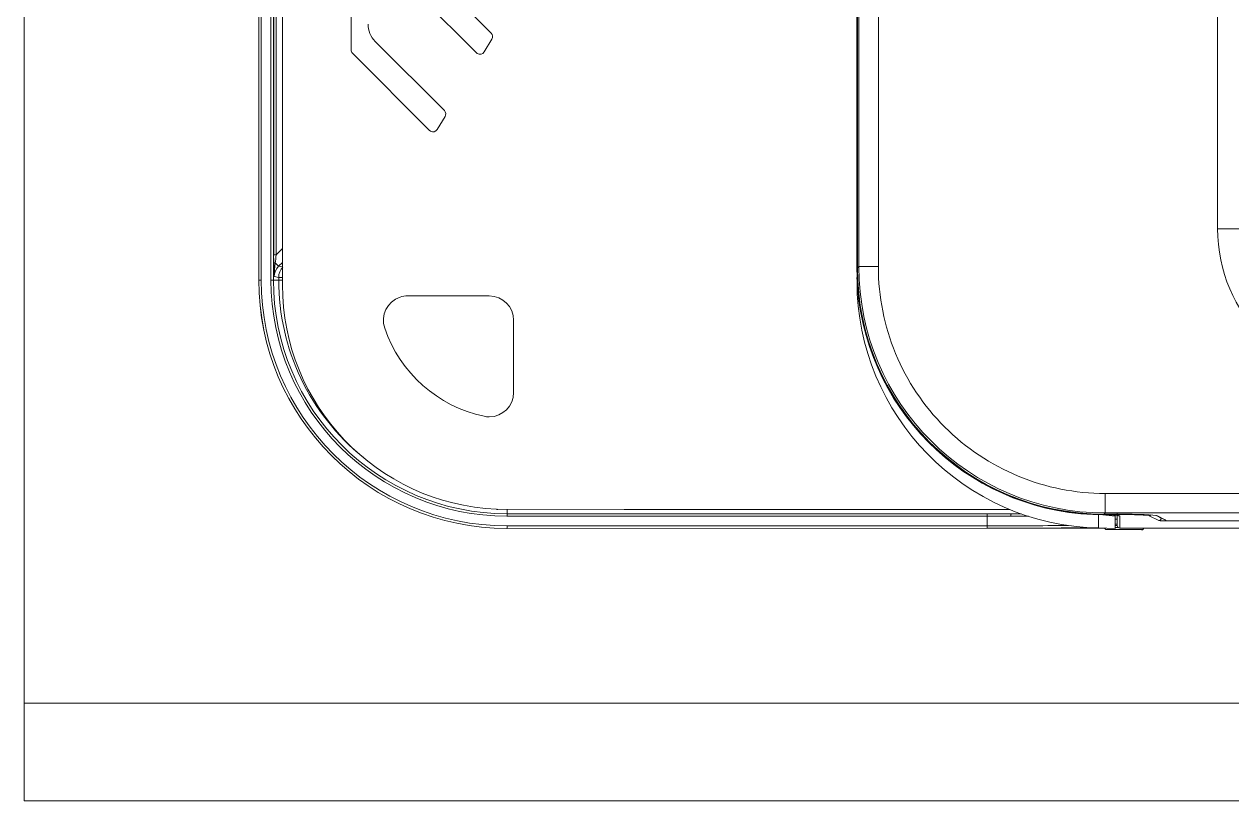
# Model space of a CAD drawing. Header units: millimetres. Extents: x -159872 to 386485, y -250577 to 158966.
# Drawn here: x 370319.7 to 370567.2, y 2839.9 to 2998.9 of the extents above; entities that cross this region are included whole.
import ezdxf

# ---------------------------------------------------------------- set-up
doc = ezdxf.new("R2010")
doc.units = ezdxf.units.MM
doc.layers.add('LDS-equipment-kitchen equipment', color=3, linetype='Continuous', lineweight=13)
doc.layers.add('TOPS', color=252, linetype='Continuous', lineweight=13)

# ---------------------------------------------------------------- blocks, each defined once
blk = doc.blocks.new('Group-335')
at = {"layer": 'LDS-equipment-kitchen equipment', "lineweight": 5}
for p, q in [((309694.26, 39704.05), (309694.28, 39404.05)), ((309694.26, 39704.05), (309694.28, 39404.05)), ((309694.76, 39704.05), (309694.79, 39404.05)), ((309694.76, 39704.05), (309694.79, 39404.05)), ((309696.78, 39404.05), (309696.75, 39704.06)), ((309696.78, 39404.05), (309696.75, 39704.06)), ((309697.25, 39704.05), (309697.28, 39404.05)), ((309697.25, 39704.05), (309697.28, 39404.05)), ((309697.83, 39409.2), (309697.81, 39704.06)), ((309697.83, 39409.2), (309697.81, 39704.06)), ((309699.13, 39403.05), (309699.1, 39705.05)), ((309699.13, 39403.05), (309699.1, 39705.05)), ((309816.81, 39406.4), (309816.78, 39701.73)), ((309816.81, 39406.4), (309816.78, 39701.73)), ((309816.78, 39701.7), (309816.81, 39406.43)), ((309816.78, 39701.7), (309816.81, 39406.43)), ((309816.83, 39701.65), (309816.85, 39406.48)), ((309816.83, 39701.65), (309816.85, 39406.48)), ((309816.91, 39701.59), (309816.94, 39406.54)), ((309816.91, 39701.59), (309816.94, 39406.54)), ((309817.21, 39701.34), (309817.23, 39406.79)), ((309817.21, 39701.34), (309817.23, 39406.79)), ((309821.23, 39406.79), (309821.2, 39701.34)), ((309821.23, 39406.79), (309821.2, 39701.34)), ((309694.29, 39404.05), (309694.26, 39686.78)), ((309694.29, 39404.05), (309694.26, 39686.78)), ((309697.31, 39683.3), (309697.34, 39409.2)), ((309697.31, 39683.3), (309697.34, 39409.2)), ((309713.19, 39538.75), (309713.2, 39451.19)), ((309713.19, 39538.75), (309713.2, 39451.19)), ((309890.74, 39414.56), (309890.73, 39500.47)), ((309890.74, 39414.56), (309890.73, 39500.47)), ((309730.65, 39465.85), (309741.88, 39454.63)), ((309730.65, 39465.85), (309741.88, 39454.63)), ((309738.87, 39450.57), (309726, 39463.43)), ((309738.87, 39450.57), (309726, 39463.43)), ((309732.3, 39438.75), (309718.13, 39452.91)), ((309732.3, 39438.75), (309718.13, 39452.91)), ((309742.03, 39453.4), (309740.43, 39450.76)), ((309742.03, 39453.4), (309740.43, 39450.76)), ((309713.49, 39450.48), (309729.29, 39434.68)), ((309713.49, 39450.48), (309729.29, 39434.68)), ((309730.85, 39434.88), (309732.45, 39437.52)), ((309730.85, 39434.88), (309732.45, 39437.52)), ((309895.23, 39414.56), (309890.74, 39414.56)), ((309895.23, 39414.56), (309890.74, 39414.56)), ((309697.83, 39409.2), (309699.13, 39410.49)), ((309697.83, 39409.2), (309699.13, 39410.49)), ((309697.83, 39409.2), (309697.33, 39409.2)), ((309697.83, 39409.2), (309697.33, 39409.2)), ((309697.67, 39407.55), (309698.33, 39406.88)), ((309697.67, 39407.55), (309698.33, 39406.88)), ((309699.13, 39407.67), (309698.33, 39406.88)), ((309699.13, 39407.67), (309698.33, 39406.88)), ((309698.36, 39404.6), (309697.46, 39404.76)), ((309698.36, 39404.6), (309697.46, 39404.76)), ((309698.34, 39406.88), (309699.13, 39406.74)), ((309698.34, 39406.88), (309699.13, 39406.74)), ((309816.85, 39406.48), (309816.8, 39406.44)), ((309816.85, 39406.48), (309816.8, 39406.44)), ((309816.94, 39406.48), (309816.86, 39406.48)), ((309816.94, 39406.48), (309816.86, 39406.48)), ((309816.87, 39404.9), (309816.88, 39404.75)), ((309816.87, 39404.9), (309816.88, 39404.75)), ((309817.23, 39406.79), (309816.94, 39406.54)), ((309817.23, 39406.79), (309816.94, 39406.54)), ((309821.23, 39406.79), (309817.23, 39406.79)), ((309821.23, 39406.79), (309817.23, 39406.79)), ((309694.28, 39404.05), (309694.29, 39404.05)), ((309694.79, 39404.05), (309694.28, 39404.05)), ((309694.28, 39404.05), (309694.29, 39404.05)), ((309694.79, 39404.05), (309694.28, 39404.05)), ((309697.28, 39404.05), (309696.78, 39404.05)), ((309697.28, 39404.05), (309696.78, 39404.05)), ((309698.36, 39404.05), (309697.28, 39404.05)), ((309698.36, 39404.05), (309697.28, 39404.05)), ((309699.13, 39404.6), (309698.36, 39404.6)), ((309698.36, 39404.05), (309698.36, 39404.6)), ((309699.13, 39404.6), (309698.36, 39404.6)), ((309698.36, 39404.05), (309698.36, 39404.6)), ((309699.13, 39404.05), (309698.36, 39404.05)), ((309699.13, 39404.05), (309698.36, 39404.05)), ((309724.83, 39400.8), (309741.49, 39400.81)), ((309724.83, 39400.8), (309741.49, 39400.81)), ((309746.49, 39395.81), (309746.49, 39381.04)), ((309746.49, 39395.81), (309746.49, 39381.04)), ((310365.53, 39360.4), (309867.69, 39360.36)), ((310365.53, 39360.4), (309867.69, 39360.36)), ((309867.69, 39360.36), (309867.69, 39356.36)), ((309867.69, 39360.36), (309867.69, 39356.36)), ((309769.13, 39357.06), (309743.26, 39357.11)), ((309769.13, 39357.06), (309743.26, 39357.11)), ((309843.5, 39355.72), (309745.13, 39355.71)), ((309843.5, 39355.72), (309745.13, 39355.71)), ((309745.14, 39356.21), (309745.14, 39357.1)), ((309745.14, 39356.21), (309745.14, 39357.1)), ((309745.14, 39356.21), (309745.14, 39355.7)), ((309745.14, 39356.21), (309843.5, 39356.21)), ((309745.14, 39356.21), (309745.14, 39355.7)), ((309745.14, 39356.21), (309843.5, 39356.21)), ((309769.13, 39357.06), (309769.13, 39357.06)), ((309769.13, 39357.06), (309769.13, 39357.06)), ((309848.15, 39357.07), (309769.14, 39357.06)), ((309848.15, 39357.07), (309769.14, 39357.06)), ((309843.5, 39356.21), (309843.5, 39355.71)), ((309843.5, 39356.21), (309843.5, 39355.71)), ((309843.5, 39353.72), (309843.5, 39355.71)), ((309843.5, 39353.72), (309843.5, 39355.71)), ((309848.45, 39356.18), (309848.5, 39356.18)), ((309848.45, 39356.18), (309848.5, 39356.18)), ((309850.46, 39356.18), (309848.49, 39356.18)), ((309850.46, 39356.18), (309848.49, 39356.18)), ((309865.15, 39356.05), (309867.25, 39355.99)), ((309865.15, 39356.05), (309867.25, 39355.99)), ((309866.35, 39355.96), (309866.35, 39353.29)), ((309866.35, 39355.96), (309866.35, 39353.29)), ((309867.23, 39355.99), (309867.24, 39355.99)), ((309867.23, 39355.99), (309867.24, 39355.99)), ((309867.32, 39356.05), (309867.24, 39355.99)), ((309867.32, 39356.05), (309867.24, 39355.99)), ((309870.26, 39356.05), (309867.31, 39356.05)), ((309870.26, 39356.05), (309867.31, 39356.05)), ((309867.32, 39356.05), (309867.32, 39356.12)), ((309867.32, 39356.05), (309867.32, 39356.12)), ((309867.69, 39356.36), (309867.39, 39356.12)), ((309867.69, 39356.36), (309867.39, 39356.12)), ((309870.26, 39356.12), (309867.39, 39356.12)), ((309870.26, 39356.12), (309867.39, 39356.12)), ((309867.69, 39356.36), (310365.53, 39356.41)), ((309867.69, 39356.36), (310365.53, 39356.41)), ((309869.76, 39355.9), (309869.76, 39355.68)), ((309869.76, 39355.9), (309869.76, 39355.68)), ((309869.76, 39355.68), (309869.76, 39353.2)), ((309869.76, 39355.68), (309869.76, 39353.2)), ((309870.17, 39353.76), (309870.17, 39355.86)), ((309870.17, 39353.76), (309870.17, 39355.86)), ((309870.26, 39356.05), (309870.26, 39356.12)), ((309870.26, 39356.05), (309870.26, 39356.12)), ((309870.67, 39353.27), (309870.67, 39355.77)), ((309870.67, 39353.27), (309870.67, 39355.77)), ((309878.69, 39354.82), (309876.73, 39355.79)), ((309878.69, 39354.82), (309876.73, 39355.79)), ((309879.18, 39355.32), (309878.14, 39355.84)), ((309879.18, 39355.32), (309878.14, 39355.84)), ((309880.02, 39354.93), (309878.25, 39355.81)), ((309880.02, 39354.93), (309878.25, 39355.81)), ((309878.28, 39355.79), (309880.31, 39354.78)), ((309878.28, 39355.79), (309880.31, 39354.78)), ((309843.5, 39353.22), (309745.13, 39353.21)), ((309843.5, 39353.22), (309745.13, 39353.21)), ((309745.14, 39353.71), (309843.5, 39353.72)), ((309745.14, 39353.71), (309843.5, 39353.72)), ((309745.14, 39353.71), (309745.14, 39353.21)), ((309745.14, 39353.71), (309745.14, 39353.21)), ((309745.14, 39353.21), (309867.58, 39353.22)), ((309745.14, 39353.21), (309867.58, 39353.22)), ((309843.5, 39353.72), (309843.5, 39353.22)), ((309843.5, 39353.72), (309843.5, 39353.22)), ((309863.95, 39353.39), (309863.92, 39353.39)), ((309863.95, 39353.39), (309863.92, 39353.39)), ((309869.76, 39353.2), (309866.34, 39353.29)), ((309869.76, 39353.2), (309866.34, 39353.29)), ((309867.79, 39352.97), (309875.36, 39352.97)), ((309867.79, 39352.97), (309875.36, 39352.97)), ((309869.76, 39355.07), (309870.16, 39355.07)), ((309869.76, 39355.07), (309870.16, 39355.07)), ((309869.76, 39354.07), (309870.16, 39354.07)), ((309869.76, 39354.07), (309870.16, 39354.07)), ((309869.76, 39353.82), (309870.16, 39353.82)), ((309869.76, 39353.82), (309870.16, 39353.82)), ((309870.33, 39353.4), (309869.77, 39353.4)), ((309870.33, 39353.4), (309869.77, 39353.4)), ((309870.36, 39353.37), (309870.37, 39353.37)), ((309870.36, 39353.37), (309870.37, 39353.37)), ((309870.36, 39353.37), (309870.37, 39353.37)), ((309870.36, 39353.37), (309870.37, 39353.37)), ((310371.72, 39353.32), (309870.67, 39353.27)), ((310371.72, 39353.32), (309870.67, 39353.27)), ((309875.4, 39352.97), (309875.35, 39352.97)), ((309875.4, 39352.97), (309875.35, 39352.97)), ((309875.61, 39353.22), (309877.13, 39353.22)), ((309875.61, 39353.22), (309877.13, 39353.22)), ((309877.12, 39353.28), (309877.12, 39353.22)), ((309877.12, 39353.28), (309877.12, 39353.22)), ((309877.14, 39353.22), (309877.12, 39353.22)), ((309877.14, 39353.22), (309877.12, 39353.22)), ((309881.22, 39354.72), (309882.09, 39354.72)), ((309881.22, 39354.72), (309882.09, 39354.72)), ((309928.98, 39354.75), (309881.26, 39354.74)), ((309928.98, 39354.75), (309881.26, 39354.74)), ((309882.09, 39354.72), (309939.19, 39354.76)), ((309882.09, 39354.72), (309939.19, 39354.76))]:
    blk.add_line(p, q, dxfattribs=at)
at = {"layer": 'LDS-equipment-kitchen equipment', "lineweight": 5, "transparency": 33554687}
for points in [[(309718.14, 39452.91), (309717.2, 39453.85), (309716.67, 39455.12), (309716.67, 39456.44)], [(309718.14, 39452.91), (309717.2, 39453.85), (309716.67, 39455.12), (309716.67, 39456.44)], [(309741.87, 39454.63), (309742.2, 39454.3), (309742.26, 39453.8), (309742.03, 39453.4)], [(309741.87, 39454.63), (309742.2, 39454.3), (309742.26, 39453.8), (309742.03, 39453.4)], [(309713.49, 39450.48), (309713.3, 39450.67), (309713.19, 39450.92), (309713.19, 39451.19)], [(309713.49, 39450.48), (309713.3, 39450.67), (309713.19, 39450.92), (309713.19, 39451.19)], [(309739.05, 39450.42), (309738.99, 39450.46), (309738.92, 39450.51), (309738.87, 39450.57)], [(309739.05, 39450.42), (309738.99, 39450.46), (309738.92, 39450.51), (309738.87, 39450.57)], [(309740.43, 39450.76), (309740.15, 39450.29), (309739.53, 39450.13), (309739.05, 39450.42)], [(309740.43, 39450.76), (309740.15, 39450.29), (309739.53, 39450.13), (309739.05, 39450.42)], [(309732.3, 39438.75), (309732.63, 39438.42), (309732.68, 39437.92), (309732.45, 39437.52)], [(309732.3, 39438.75), (309732.63, 39438.42), (309732.68, 39437.92), (309732.45, 39437.52)], [(309729.48, 39434.54), (309729.41, 39434.58), (309729.34, 39434.63), (309729.29, 39434.69)], [(309729.48, 39434.54), (309729.41, 39434.58), (309729.34, 39434.63), (309729.29, 39434.69)], [(309730.85, 39434.88), (309730.57, 39434.4), (309729.95, 39434.25), (309729.48, 39434.54)], [(309730.85, 39434.88), (309730.57, 39434.4), (309729.95, 39434.25), (309729.48, 39434.54)], [(309922.3, 39383.01), (309904.87, 39383.01), (309890.74, 39397.14), (309890.74, 39414.56)], [(309922.3, 39383.01), (309904.87, 39383.01), (309890.74, 39397.14), (309890.74, 39414.56)], [(309697.35, 39407.37), (309697.34, 39407.91), (309697.33, 39408.54), (309697.33, 39409.2)], [(309697.35, 39407.37), (309697.34, 39407.91), (309697.33, 39408.54), (309697.33, 39409.2)], [(309697.35, 39407.37), (309697.36, 39407.45), (309697.48, 39407.52), (309697.67, 39407.55)], [(309697.35, 39407.37), (309697.36, 39407.45), (309697.48, 39407.52), (309697.67, 39407.55)], [(309697.46, 39404.76), (309697.41, 39405.63), (309697.38, 39406.5), (309697.36, 39407.37)], [(309697.46, 39404.76), (309697.41, 39405.63), (309697.38, 39406.5), (309697.36, 39407.37)], [(309697.46, 39404.76), (309697.45, 39405.69), (309697.52, 39406.63), (309697.67, 39407.55)], [(309697.46, 39404.76), (309697.45, 39405.69), (309697.52, 39406.63), (309697.67, 39407.55)], [(309697.67, 39407.55), (309697.71, 39408.04), (309697.77, 39408.61), (309697.84, 39409.2)], [(309697.67, 39407.55), (309697.71, 39408.04), (309697.77, 39408.61), (309697.84, 39409.2)], [(309697.46, 39404.76), (309697.46, 39405.56), (309697.78, 39406.32), (309698.34, 39406.88)], [(309697.46, 39404.76), (309697.46, 39405.56), (309697.78, 39406.32), (309698.34, 39406.88)], [(309698.36, 39404.6), (309698.36, 39405.4), (309698.67, 39406.16), (309699.24, 39406.72)], [(309698.36, 39404.6), (309698.36, 39405.4), (309698.67, 39406.16), (309699.24, 39406.72)], [(309816.81, 39405.66), (309816.8, 39405.92), (309816.8, 39406.18), (309816.8, 39406.43)], [(309816.81, 39405.66), (309816.8, 39405.92), (309816.8, 39406.18), (309816.8, 39406.43)], [(309867.32, 39356.05), (309839.44, 39356.05), (309816.86, 39378.61), (309816.85, 39406.48)], [(309867.32, 39356.05), (309839.44, 39356.05), (309816.86, 39378.61), (309816.85, 39406.48)], [(309867.39, 39356.12), (309839.52, 39356.11), (309816.94, 39378.67), (309816.93, 39406.54)], [(309867.39, 39356.12), (309839.52, 39356.11), (309816.94, 39378.67), (309816.93, 39406.54)], [(309817.23, 39406.77), (309817.23, 39406.77), (309817.23, 39406.79), (309817.23, 39406.79)], [(309817.23, 39406.77), (309817.23, 39406.77), (309817.23, 39406.79), (309817.23, 39406.79)], [(309867.69, 39356.36), (309839.83, 39356.35), (309817.25, 39378.91), (309817.23, 39406.77)], [(309867.69, 39356.36), (309839.83, 39356.35), (309817.25, 39378.91), (309817.23, 39406.77)], [(309824.76, 39389.01), (309822.41, 39394.7), (309821.23, 39400.63), (309821.23, 39406.79)], [(309824.76, 39389.01), (309822.41, 39394.7), (309821.23, 39400.63), (309821.23, 39406.79)], [(309745.14, 39353.21), (309717.05, 39353.21), (309694.29, 39375.97), (309694.28, 39404.05)], [(309745.14, 39353.21), (309717.05, 39353.21), (309694.29, 39375.97), (309694.28, 39404.05)], [(309745.14, 39353.21), (309717.05, 39353.21), (309694.29, 39375.97), (309694.29, 39404.05)], [(309745.14, 39353.21), (309717.05, 39353.21), (309694.29, 39375.97), (309694.29, 39404.05)], [(309745.14, 39353.71), (309717.33, 39353.71), (309694.79, 39376.25), (309694.79, 39404.05)], [(309745.14, 39353.71), (309717.33, 39353.71), (309694.79, 39376.25), (309694.79, 39404.05)], [(309745.14, 39355.71), (309718.43, 39355.7), (309696.78, 39377.35), (309696.78, 39404.05)], [(309745.14, 39355.71), (309718.43, 39355.7), (309696.78, 39377.35), (309696.78, 39404.05)], [(309745.14, 39356.21), (309718.71, 39356.2), (309697.29, 39377.63), (309697.28, 39404.05)], [(309745.14, 39356.21), (309718.71, 39356.2), (309697.29, 39377.63), (309697.28, 39404.05)], [(309715.65, 39367.75), (309704.71, 39376.63), (309698.36, 39389.97), (309698.36, 39404.06)], [(309715.65, 39367.75), (309704.71, 39376.63), (309698.36, 39389.97), (309698.36, 39404.06)], [(309743, 39357.11), (309718.45, 39358.25), (309699.13, 39378.48), (309699.13, 39403.05)], [(309743, 39357.11), (309718.45, 39358.25), (309699.13, 39378.48), (309699.13, 39403.05)], [(309865.15, 39356.05), (309838.85, 39357.13), (309817.8, 39378.27), (309816.84, 39404.58)], [(309865.15, 39356.05), (309838.85, 39357.13), (309817.8, 39378.27), (309816.84, 39404.58)], [(309866.35, 39353.29), (309838.85, 39353.83), (309816.85, 39376.29), (309816.85, 39403.82)], [(309866.35, 39353.29), (309838.85, 39353.83), (309816.85, 39376.29), (309816.85, 39403.82)], [(309720.1, 39394.19), (309719.2, 39396.81), (309720.61, 39399.65), (309723.22, 39400.54)], [(309720.1, 39394.19), (309719.2, 39396.81), (309720.61, 39399.65), (309723.22, 39400.54)], [(309723.22, 39400.54), (309723.74, 39400.71), (309724.29, 39400.81), (309724.83, 39400.81)], [(309723.22, 39400.54), (309723.74, 39400.71), (309724.29, 39400.81), (309724.83, 39400.81)], [(309741.49, 39400.81), (309744.25, 39400.81), (309746.49, 39398.57), (309746.49, 39395.81)], [(309741.49, 39400.81), (309744.25, 39400.81), (309746.49, 39398.57), (309746.49, 39395.81)], [(309740.46, 39376.15), (309730.97, 39378.15), (309723.22, 39385.01), (309720.1, 39394.2)], [(309740.46, 39376.15), (309730.97, 39378.15), (309723.22, 39385.01), (309720.1, 39394.2)], [(309834.83, 39373.95), (309830.48, 39378.3), (309827.12, 39383.32), (309824.76, 39389.01)], [(309834.83, 39373.95), (309830.48, 39378.3), (309827.12, 39383.32), (309824.76, 39389.01)], [(309849.9, 39363.89), (309844.21, 39366.24), (309839.19, 39369.6), (309834.83, 39373.95)], [(309849.9, 39363.89), (309844.21, 39366.24), (309839.19, 39369.6), (309834.83, 39373.95)], [(309867.69, 39360.36), (309861.53, 39360.36), (309855.59, 39361.54), (309849.9, 39363.89)], [(309867.69, 39360.36), (309861.53, 39360.36), (309855.59, 39361.54), (309849.9, 39363.89)], [(309743.26, 39357.1), (309743.18, 39357.1), (309743.08, 39357.1), (309743, 39357.1)], [(309743.26, 39357.1), (309743.18, 39357.1), (309743.08, 39357.1), (309743, 39357.1)], [(309843.5, 39356.21), (309845.17, 39356.21), (309846.83, 39356.2), (309848.45, 39356.18)], [(309843.5, 39356.21), (309845.17, 39356.21), (309846.83, 39356.2), (309848.45, 39356.18)], [(309843.5, 39355.72), (309845.13, 39355.72), (309846.75, 39355.7), (309848.33, 39355.68)], [(309843.5, 39355.72), (309845.13, 39355.72), (309846.75, 39355.7), (309848.33, 39355.68)], [(309848.37, 39356.03), (309848.35, 39355.94), (309848.33, 39355.81), (309848.33, 39355.68)], [(309848.37, 39356.03), (309848.35, 39355.94), (309848.33, 39355.81), (309848.33, 39355.68)], [(309848.33, 39355.68), (309849.58, 39355.68), (309850.8, 39355.68), (309851.97, 39355.67)], [(309848.33, 39355.68), (309849.58, 39355.68), (309850.8, 39355.68), (309851.97, 39355.67)], [(309848.45, 39356.18), (309848.42, 39356.18), (309848.39, 39356.12), (309848.37, 39356.03)], [(309848.45, 39356.18), (309848.42, 39356.18), (309848.39, 39356.12), (309848.37, 39356.03)], [(309848.5, 39356.18), (309849.16, 39356.18), (309849.83, 39356.18), (309850.48, 39356.18)], [(309848.5, 39356.18), (309849.16, 39356.18), (309849.83, 39356.18), (309850.48, 39356.18)], [(309867.22, 39355.95), (309868.07, 39355.92), (309868.92, 39355.83), (309869.77, 39355.68)], [(309867.22, 39355.95), (309868.07, 39355.92), (309868.92, 39355.83), (309869.77, 39355.68)], [(309867.24, 39355.99), (309868.38, 39356.04), (309869.53, 39355.96), (309870.67, 39355.76)], [(309867.24, 39355.99), (309868.38, 39356.04), (309869.53, 39355.96), (309870.67, 39355.76)], [(309869.96, 39355.88), (309869.93, 39355.88), (309869.9, 39355.88), (309869.87, 39355.88)], [(309869.96, 39355.88), (309869.93, 39355.88), (309869.9, 39355.88), (309869.87, 39355.88)], [(309870.25, 39355.85), (309870.19, 39355.86), (309870.1, 39355.87), (309869.96, 39355.88)], [(309870.25, 39355.85), (309870.19, 39355.86), (309870.1, 39355.87), (309869.96, 39355.88)], [(309870.67, 39355.76), (309870.39, 39355.76), (309870.16, 39355.99), (309870.16, 39356.27)], [(309870.67, 39355.76), (309870.39, 39355.76), (309870.16, 39355.99), (309870.16, 39356.27)], [(309870.21, 39356.1), (309870.23, 39356.03), (309870.25, 39355.98), (309870.26, 39355.95)], [(309870.21, 39356.1), (309870.23, 39356.03), (309870.25, 39355.98), (309870.26, 39355.95)], [(309870.31, 39355.87), (309870.32, 39355.85), (309870.29, 39355.85), (309870.25, 39355.85)], [(309870.31, 39355.87), (309870.32, 39355.85), (309870.29, 39355.85), (309870.25, 39355.85)], [(309870.26, 39356.12), (309874.44, 39356.12), (309877.92, 39355.98), (309878.27, 39355.8)], [(309870.26, 39356.12), (309874.44, 39356.12), (309877.92, 39355.98), (309878.27, 39355.8)], [(309870.26, 39356.05), (309873.63, 39356.05), (309876.44, 39355.94), (309876.74, 39355.79)], [(309870.26, 39356.05), (309873.63, 39356.05), (309876.44, 39355.94), (309876.74, 39355.79)], [(309870.26, 39355.95), (309870.28, 39355.9), (309870.31, 39355.88), (309870.31, 39355.87)], [(309870.26, 39355.95), (309870.28, 39355.9), (309870.31, 39355.88), (309870.31, 39355.87)], [(309877.1, 39355.95), (309877.01, 39355.85), (309876.88, 39355.79), (309876.73, 39355.79)], [(309877.1, 39355.95), (309877.01, 39355.85), (309876.88, 39355.79), (309876.73, 39355.79)], [(309879.18, 39355.32), (309879.18, 39355.04), (309878.96, 39354.82), (309878.68, 39354.82)], [(309879.18, 39355.32), (309879.18, 39355.04), (309878.96, 39354.82), (309878.68, 39354.82)], [(309863.93, 39353.39), (309863, 39353.29), (309854.13, 39353.22), (309843.5, 39353.22)], [(309863.93, 39353.39), (309863, 39353.29), (309854.13, 39353.22), (309843.5, 39353.22)], [(309860.08, 39353.8), (309856.36, 39353.75), (309850.15, 39353.72), (309843.51, 39353.72)], [(309860.08, 39353.8), (309856.36, 39353.75), (309850.15, 39353.72), (309843.51, 39353.72)], [(309863.93, 39353.39), (309863.88, 39353.39), (309863.85, 39353.39), (309863.81, 39353.4)], [(309863.93, 39353.39), (309863.88, 39353.39), (309863.85, 39353.39), (309863.81, 39353.4)], [(309867.82, 39352.96), (309867.7, 39353.02), (309867.61, 39353.13), (309867.57, 39353.25)], [(309867.82, 39352.96), (309867.7, 39353.02), (309867.61, 39353.13), (309867.57, 39353.25)], [(309870.36, 39353.37), (309870.24, 39353.47), (309870.16, 39353.6), (309870.16, 39353.76)], [(309870.36, 39353.37), (309870.24, 39353.47), (309870.16, 39353.6), (309870.16, 39353.76)], [(309870.67, 39353.27), (309870.56, 39353.27), (309870.45, 39353.31), (309870.37, 39353.37)], [(309870.67, 39353.27), (309870.56, 39353.27), (309870.45, 39353.31), (309870.37, 39353.37)], [(309875.63, 39353.28), (309875.57, 39353.06), (309875.38, 39352.9), (309875.15, 39352.9)], [(309875.63, 39353.28), (309875.57, 39353.06), (309875.38, 39352.9), (309875.15, 39352.9)], [(309877.34, 39353.27), (309877.28, 39353.25), (309877.21, 39353.23), (309877.14, 39353.22)], [(309877.34, 39353.27), (309877.28, 39353.25), (309877.21, 39353.23), (309877.14, 39353.22)], [(309881.22, 39354.72), (309879.91, 39354.72), (309878.79, 39354.76), (309878.68, 39354.82)], [(309881.22, 39354.72), (309879.91, 39354.72), (309878.79, 39354.76), (309878.68, 39354.82)], [(309880.06, 39354.91), (309880.04, 39354.91), (309880.03, 39354.92), (309880.01, 39354.93)], [(309880.06, 39354.91), (309880.04, 39354.91), (309880.03, 39354.92), (309880.01, 39354.93)], [(309881.26, 39354.74), (309880.77, 39354.74), (309880.36, 39354.76), (309880.31, 39354.78)], [(309881.26, 39354.74), (309880.77, 39354.74), (309880.36, 39354.76), (309880.31, 39354.78)], [(309881.22, 39354.72), (309881.21, 39354.76), (309881.21, 39354.79), (309881.21, 39354.83)], [(309881.22, 39354.72), (309881.21, 39354.76), (309881.21, 39354.79), (309881.21, 39354.83)]]:
    blk.add_open_spline(points, degree=3, dxfattribs=at)
blk.add_open_spline([(309746.49, 39381.04), (309746.49, 39378.28), (309744.25, 39376.04), (309741.49, 39376.04), (309741.14, 39376.04), (309740.8, 39376.08), (309740.46, 39376.15)], degree=3, knots=[0, 0, 0, 0, 1, 1, 1, 2, 2, 2, 2], dxfattribs=at)
blk.add_open_spline([(309746.49, 39381.04), (309746.49, 39378.28), (309744.25, 39376.04), (309741.49, 39376.04), (309741.14, 39376.04), (309740.8, 39376.08), (309740.46, 39376.15)], degree=3, knots=[0, 0, 0, 0, 1, 1, 1, 2, 2, 2, 2], dxfattribs=at)
blk = doc.blocks.new('Group-337')
at = {"layer": 'TOPS', "lineweight": 5}
for p, q in [((309646.21, 40297.41), (309646.21, 39297.41)), ((309646.21, 39317.41), (310496.21, 39317.41)), ((309646.21, 39297.41), (310516.21, 39297.41))]:
    blk.add_line(p, q, dxfattribs=at)
at = {"layer": 'LDS-equipment-kitchen equipment'}
blk.add_blockref('Group-335', (0, 0), dxfattribs=at)
blk = doc.blocks.new('Group-338')
at = {"layer": 'LDS-equipment-kitchen equipment'}
blk.add_blockref('Group-337', (0, 0), dxfattribs=at)

msp = doc.modelspace()

# ---------------------------------------------------------------- block references
at = {"layer": 'LDS-equipment-kitchen equipment', "color": 7}
msp.add_blockref('Group-338', (60673.51323, -36457.51522), dxfattribs=at)

doc.saveas('drawing.dxf')
